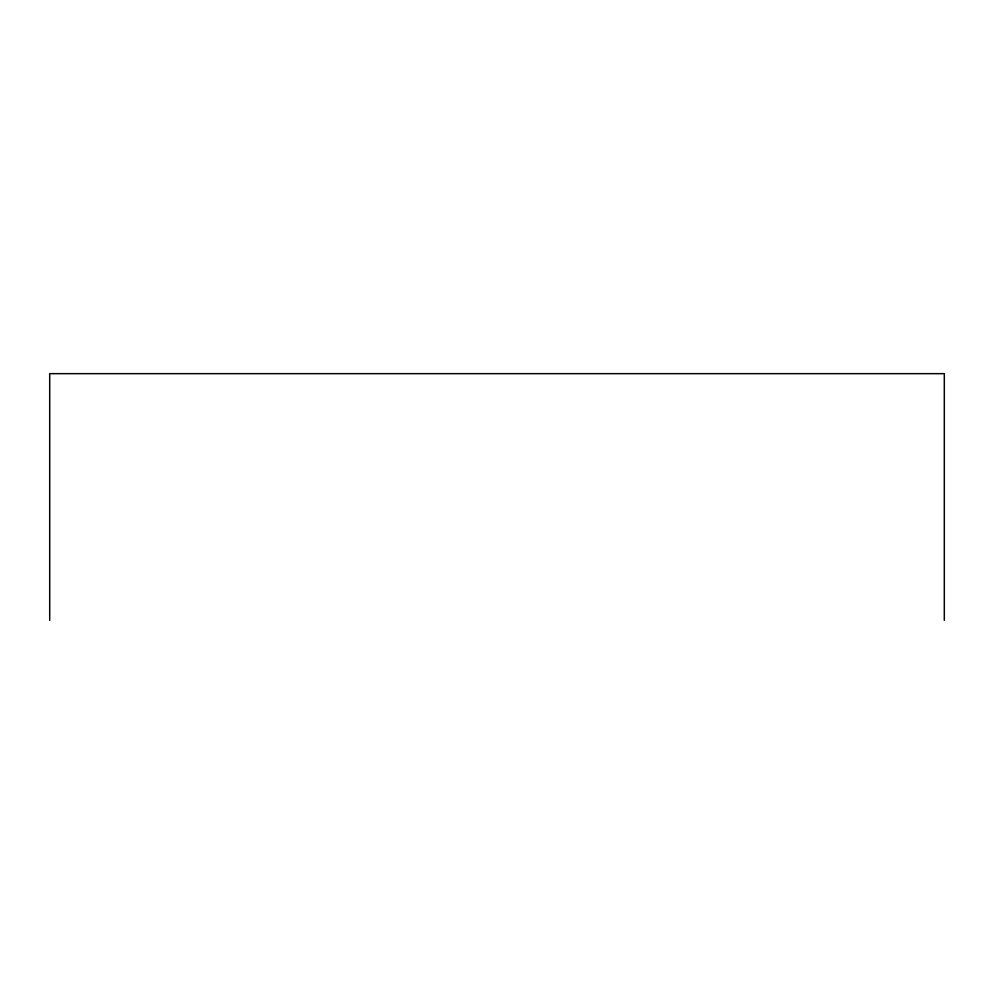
<?xml version="1.0" encoding="UTF-8"?>
<svg xmlns="http://www.w3.org/2000/svg" width="994" height="994" viewBox="0 0 994 994"><rect width="100%" height="100%" fill="white"/><g stroke="black" fill="none" stroke-linecap="round" stroke-linejoin="round"><path stroke-width="1.49" d="M944.3 620.343L944.3 373.657L49.7 373.657L49.7 620.343"/></g></svg>
